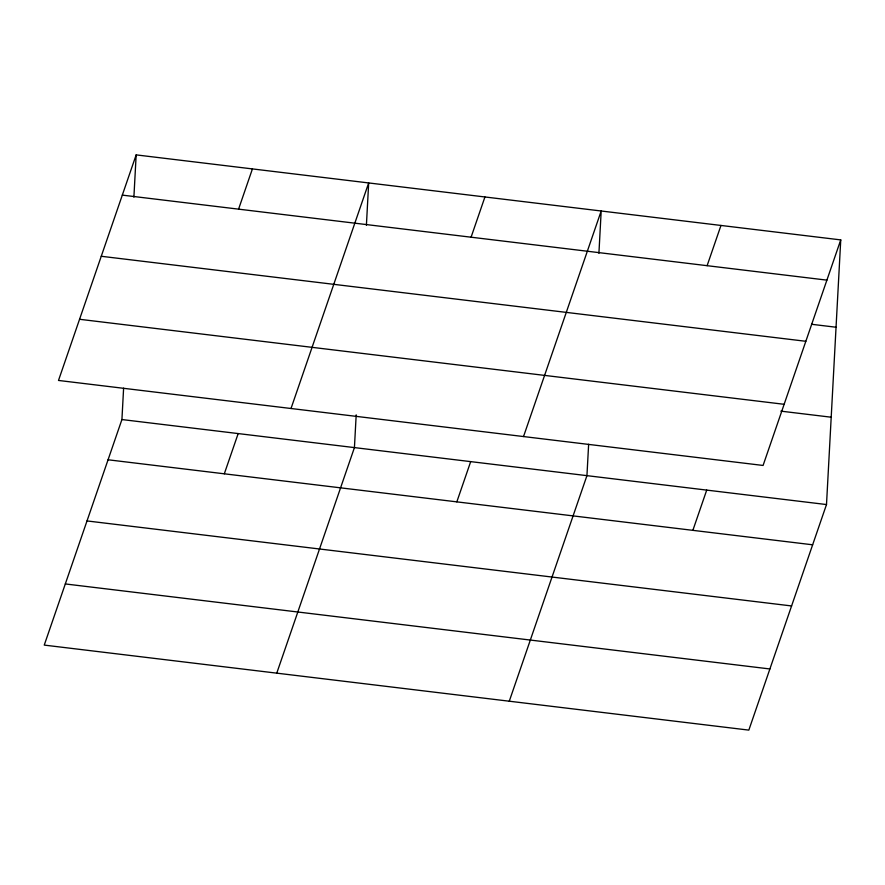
<?xml version="1.0" encoding="UTF-8"?>
<svg xmlns="http://www.w3.org/2000/svg" width="885" height="885" viewBox="0 0 885 885"><rect width="100%" height="100%" fill="white"/><g stroke="black" fill="none" stroke-linecap="round" stroke-linejoin="round"><path stroke-width="1.33" d="M840.75 239.901L763.08 465.455L58.498 380.45L136.168 154.886L840.75 239.901L826.501 504.55L748.832 730.114L44.25 645.099L121.92 419.545L123.612 388.15M133.889 197.189L136.168 154.886M356.19 414.844L354.431 447.6L276.762 673.153M366.401 225.244L368.68 182.941L291.01 408.505M588.636 444.259L586.943 475.654L509.273 701.208M598.913 253.298L601.192 210.995L523.522 436.559M238.574 209.148L252.424 168.913M224.314 473.807L238.176 433.573M471.085 237.202L484.936 196.968M456.826 501.861L470.687 461.627M707.115 265.677L720.976 225.443M692.866 530.336L706.717 490.102M122.318 195.12L826.9 280.136M811.545 324.275L836.048 327.229M101.255 256.274L805.837 341.289M79.561 319.286L784.143 404.301M780.836 411.138L831.203 417.211M121.92 419.545L826.501 504.55M108.059 459.78L812.64 544.795M87.007 520.933L791.588 605.948M65.313 583.945L769.884 668.96"/></g></svg>
